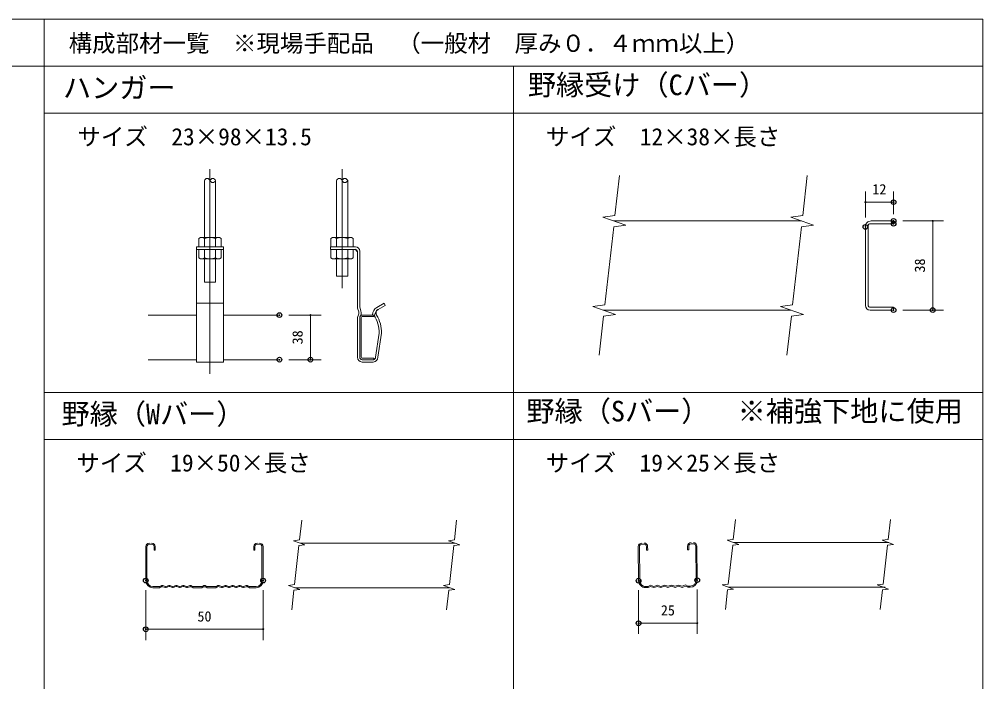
# Model space of a CAD drawing. Units: millimetres, scale not verified. Extents: x -869 to 897, y -284 to 297.
# Drawn here: x -275.8 to -70.5, y 141.8 to 282.9 of the extents above; entities that cross this region are included whole.
import ezdxf
from ezdxf.enums import TextEntityAlignment as Align

# ---------------------------------------------------------------- set-up
doc = ezdxf.new("R2010")
doc.units = ezdxf.units.MM
doc.header["$LTSCALE"] = 2
doc.header["$PDMODE"] = 32
doc.header["$PDSIZE"] = 1
doc.linetypes.add('USER1', pattern=[50.8, 31.75, -6.35, 6.35, -6.35])
doc.layers.add('0-0_0', color=7, linetype='Continuous', lineweight=18)
doc.layers.add('1-D_S_図枠', color=7, linetype='Continuous', lineweight=18)
doc.layers.add('0-6_DEFPOINTS', color=7, linetype='Continuous')
doc.styles.add('ＭＳ ゴシック', font='')
doc.styles.get('ＭＳ ゴシック').set_extended_font_data('MS Gothic')

# ---------------------------------------------------------------- blocks, each defined once
blk = doc.blocks.new('_DOTSMALL')
at = {"layer": '0-0_0'}
blk.add_line((0.062, 0), (-0.062, 0), dxfattribs=at)
blk.add_circle((0, 0), 0.0625, dxfattribs=at)
blk = doc.blocks.new('D43')
at = {"layer": '0-0_0'}
for p, q in [((6879.134, 1514.531), (6886.025, 1514.531)), ((6883.739, 1514.531), (6883.739, 1505.031)), ((6879.134, 1505.031), (6886.025, 1505.031))]:
    blk.add_line(p, q, dxfattribs=at)
at = {"layer": '0-6_DEFPOINTS'}
for p in [(6877.134, 1514.531), (6877.134, 1505.031), (6883.739, 1505.031)]:
    blk.add_point(p, dxfattribs=at)
at = {"layer": '0-0_0', "xscale": 1.856, "yscale": 1.856}
for p, rotation in [((6883.739, 1514.531), 90), ((6883.739, 1505.031), 270)]:
    blk.add_blockref('_DOTSMALL', p, dxfattribs=dict(at, rotation=rotation))
at = {"layer": '0-0_0', "style": 'ＭＳ ゴシック'}
blk.add_text('38', height=2.199, rotation=90, dxfattribs=at).set_placement((6882.739, 1508.281), align=Align.BOTTOM_LEFT)
blk = doc.blocks.new('D44')
at = {"layer": '0-0_0'}
for p, q in [((7009.973, 1534.588), (7018.618, 1534.588)), ((7016.332, 1534.588), (7016.332, 1515.588)), ((7009.97, 1515.588), (7018.618, 1515.588))]:
    blk.add_line(p, q, dxfattribs=at)
at = {"layer": '0-6_DEFPOINTS'}
for p in [(7007.973, 1534.588), (7007.97, 1515.588), (7016.332, 1515.588)]:
    blk.add_point(p, dxfattribs=at)
at = {"layer": '0-0_0', "xscale": 1.856, "yscale": 1.856}
for p, rotation in [((7016.332, 1534.588), 90), ((7016.332, 1515.588), 270)]:
    blk.add_blockref('_DOTSMALL', p, dxfattribs=dict(at, rotation=rotation))
at = {"layer": '0-0_0', "style": 'ＭＳ ゴシック'}
blk.add_text('38', height=2.199, rotation=90, dxfattribs=at).set_placement((7015.332, 1523.588), align=Align.BOTTOM_LEFT)
blk = doc.blocks.new('D45')
at = {"layer": '0-0_0'}
for p, q in [((7001.971, 1535.295), (7001.971, 1540.863)), ((7007.97, 1535.988), (7007.97, 1540.863)), ((7001.971, 1538.577), (7007.97, 1538.577))]:
    blk.add_line(p, q, dxfattribs=at)
at = {"layer": '0-6_DEFPOINTS'}
for p in [(7007.97, 1538.577), (7007.97, 1533.988), (7001.971, 1533.295)]:
    blk.add_point(p, dxfattribs=at)
at = {"layer": '0-0_0', "xscale": 1.856, "yscale": 1.856, "rotation": 180}
blk.add_blockref('_DOTSMALL', (7001.971, 1538.577), dxfattribs=at)
at = {"layer": '0-0_0', "xscale": 1.856, "yscale": 1.856}
blk.add_blockref('_DOTSMALL', (7007.97, 1538.577), dxfattribs=at)
at = {"layer": '0-0_0', "style": 'ＭＳ ゴシック'}
blk.add_text('12', height=2.199, dxfattribs=at).set_placement((7003.47, 1539.577), align=Align.BOTTOM_LEFT)
blk = doc.blocks.new('D46')
at = {"layer": '0-0_0'}
for p, q in [((6848.659, 1455.966), (6848.659, 1445.312)), ((6873.659, 1455.966), (6873.659, 1445.312)), ((6873.659, 1447.598), (6848.659, 1447.598))]:
    blk.add_line(p, q, dxfattribs=at)
at = {"layer": '0-6_DEFPOINTS'}
for p in [(6848.659, 1457.966), (6873.659, 1457.966), (6848.659, 1447.598)]:
    blk.add_point(p, dxfattribs=at)
at = {"layer": '0-0_0', "xscale": 1.856, "yscale": 1.856, "rotation": 180}
blk.add_blockref('_DOTSMALL', (6848.659, 1447.598), dxfattribs=at)
at = {"layer": '0-0_0', "xscale": 1.856, "yscale": 1.856}
blk.add_blockref('_DOTSMALL', (6873.659, 1447.598), dxfattribs=at)
at = {"layer": '0-0_0', "style": 'ＭＳ ゴシック'}
blk.add_text('50', height=2.199, dxfattribs=at).set_placement((6859.659, 1448.598), align=Align.BOTTOM_LEFT)
blk = doc.blocks.new('D47')
at = {"layer": '0-0_0'}
for p, q in [((6953.651, 1455.96), (6953.651, 1446.609)), ((6966.151, 1456.069), (6966.151, 1446.609)), ((6966.151, 1448.895), (6953.651, 1448.895))]:
    blk.add_line(p, q, dxfattribs=at)
at = {"layer": '0-6_DEFPOINTS'}
for p in [(6953.651, 1457.96), (6966.151, 1458.069), (6953.651, 1448.895)]:
    blk.add_point(p, dxfattribs=at)
at = {"layer": '0-0_0', "xscale": 1.856, "yscale": 1.856, "rotation": 180}
blk.add_blockref('_DOTSMALL', (6953.651, 1448.895), dxfattribs=at)
at = {"layer": '0-0_0', "xscale": 1.856, "yscale": 1.856}
blk.add_blockref('_DOTSMALL', (6966.151, 1448.895), dxfattribs=at)
at = {"layer": '0-0_0', "style": 'ＭＳ ゴシック'}
blk.add_text('25', height=2.199, dxfattribs=at).set_placement((6958.401, 1449.895), align=Align.BOTTOM_LEFT)

msp = doc.modelspace()

# ---------------------------------------------------------------- linework, layer by layer
at = {"layer": '0-0_0', "color": 3}
for p, q in [((-869.079, 282.9), (-70.519, 282.9)), ((-236.363, 248.556), (-236.363, 236.401)), ((-233.988, 248.556), (-233.988, 236.401)), ((-208.204, 248.556), (-208.204, 236.401)), ((-205.829, 248.549), (-205.829, 236.401)), ((-238.051, 234.401), (-232.301, 234.401)), ((-232.301, 234.401), (-232.301, 209.901)), ((-209.516, 234.401), (-209.516, 233.901)), ((-204.141, 234.401), (-209.516, 234.401)), ((-238.051, 233.901), (-232.301, 233.901)), ((-204.141, 233.901), (-209.516, 233.901)), ((-203.766, 221.761), (-203.766, 233.526)), ((-203.266, 221.651), (-203.266, 233.526)), ((-236.363, 226.901), (-236.363, 231.901)), ((-233.988, 231.901), (-233.988, 226.901)), ((-208.204, 231.901), (-208.204, 228.151)), ((-205.829, 228.151), (-205.829, 231.901)), ((-208.204, 228.151), (-205.829, 228.151)), ((-233.988, 226.901), (-236.363, 226.901)), ((-232.301, 222.401), (-238.051, 222.401)), ((-198.066, 222.401), (-199.646, 221.489)), ((-197.816, 221.968), (-199.343, 221.087)), ((-198.066, 222.401), (-197.816, 221.968)), ((-248.35, 219.901), (-238.051, 219.901)), ((-220.365, 219.901), (-232.301, 219.901)), ((-203.713, 221.402), (-203.478, 220.617)), ((-203.713, 219.401), (-203.478, 220.186)), ((-203.266, 221.651), (-202.999, 220.761)), ((-203.177, 219.601), (-202.982, 220.103)), ((-200.266, 219.901), (-202.641, 219.901)), ((-200.521, 219.974), (-200.521, 219.901)), ((-200.021, 219.901), (-200.521, 219.901)), ((-200.266, 219.901), (-200.266, 219.601)), ((-200.021, 219.974), (-200.021, 219.901)), ((-199.67, 219.901), (-199.664, 219.891)), ((-203.766, 219.042), (-203.766, 210.901)), ((-203.266, 219.277), (-203.266, 210.901)), ((-202.966, 219.376), (-202.966, 210.926)), ((-202.741, 219.601), (-200.266, 219.601)), ((-199.891, 210.901), (-199.091, 216.026)), ((-199.391, 210.901), (-198.591, 216.026)), ((-248.35, 210.401), (-238.051, 210.401)), ((-220.365, 210.401), (-232.301, 210.401)), ((-202.766, 210.401), (-200.391, 210.401)), ((-202.766, 209.901), (-200.391, 209.901)), ((-200.266, 210.701), (-202.741, 210.701)), ((-200.266, 210.401), (-202.641, 210.401)), ((-200.266, 210.401), (-200.266, 210.701)), ((-120.736, 171.432), (-91.307, 171.432)), ((-120.736, 161.921), (-91.307, 161.921))]:
    msp.add_line(p, q, dxfattribs=at)
at = {"layer": '0-0_0'}
for p, q in [((-313.639, 282.9), (-70.519, 282.9)), ((-270.519, 282.9), (-270.519, -5)), ((-214.519, 282.9), (-70.519, 282.9)), ((-270.519, 272.9), (-70.519, 272.9)), ((-214.519, 272.9), (-70.519, 272.9)), ((-170.519, 272.9), (-170.519, -5.003)), ((-270.519, 262.9), (-70.519, 262.9)), ((-70.519, 262.257), (-70.519, -25.643)), ((-70.519, 262.257), (-70.519, -25.643)), ((-108.879, 241.096), (-107.922, 249.6)), ((-111.43, 240.779), (-108.879, 241.096)), ((-106.596, 239.027), (-111.43, 240.779)), ((-151.021, 222.058), (-149.147, 238.711)), ((-111.021, 222.058), (-109.147, 238.711)), ((-109.147, 238.711), (-106.596, 239.027)), ((-95.529, 238.665), (-95.529, 221.958)), ((-94.93, 222.008), (-94.93, 238.908)), ((-94.48, 239.358), (-89.53, 239.358)), ((-89.526, 239.958), (-94.28, 239.958)), ((-89.526, 239.358), (-89.526, 239.958)), ((-153.573, 221.742), (-151.021, 222.058)), ((-148.738, 219.99), (-153.573, 221.742)), ((-152.227, 211.347), (-151.29, 219.673)), ((-151.29, 219.673), (-148.738, 219.99)), ((-112.227, 211.347), (-111.29, 219.673)), ((-94.53, 220.958), (-89.53, 220.958)), ((-89.53, 221.558), (-94.48, 221.558)), ((-89.53, 221.558), (-89.53, 220.958)), ((-270.519, 203.425), (-70.519, 203.425)), ((-270.519, 193.425), (-70.519, 193.425)), ((-183.098, 171.999), (-182.62, 176.251)), ((-123.662, 172.095), (-123.183, 176.347)), ((-217.155, 162.48), (-216.218, 170.806)), ((-215.966, 171.336), (-182.981, 171.336)), ((-184.374, 171.841), (-183.098, 171.999)), ((-181.957, 170.965), (-184.374, 171.841)), ((-184.169, 162.48), (-183.232, 170.806)), ((-183.232, 170.806), (-181.957, 170.965)), ((-124.937, 171.937), (-123.662, 172.095)), ((-122.52, 171.061), (-124.937, 171.937)), ((-124.733, 162.576), (-123.796, 170.902)), ((-123.796, 170.902), (-122.52, 171.061)), ((-123.545, 171.432), (-90.559, 171.432)), ((-91.748, 162.576), (-90.811, 170.902)), ((-218.43, 162.322), (-217.155, 162.48)), ((-216.013, 161.446), (-218.43, 162.322)), ((-185.445, 162.322), (-184.169, 162.48)), ((-183.028, 161.446), (-185.445, 162.322)), ((-126.009, 162.418), (-124.733, 162.576)), ((-123.591, 161.542), (-126.009, 162.418)), ((-217.757, 157.125), (-217.289, 161.288)), ((-217.289, 161.288), (-216.013, 161.446)), ((-217.089, 161.836), (-184.104, 161.836)), ((-184.772, 157.125), (-184.304, 161.288)), ((-184.304, 161.288), (-183.028, 161.446)), ((-125.336, 157.221), (-124.867, 161.384)), ((-124.867, 161.384), (-123.591, 161.542)), ((-124.668, 161.932), (-91.682, 161.932)), ((-92.35, 157.221), (-91.882, 161.384))]:
    msp.add_line(p, q, dxfattribs=at)
at = {"layer": '0-0_0', "color": 2, "linetype": 'USER1'}
for p, q in [((-235.176, 250.972), (-235.176, 207.401)), ((-207.016, 250.972), (-207.016, 225.651))]:
    msp.add_line(p, q, dxfattribs=at)
at = {"layer": '0-0_0', "color": 2}
for p, q in [((-149.165, 239.958), (-115.409, 239.958)), ((-109.165, 239.958), (-115.409, 239.958)), ((-237.198, 236.401), (-237.551, 236.198)), ((-237.551, 236.198), (-237.551, 234.401)), ((-233.154, 236.401), (-237.198, 236.401)), ((-236.363, 236.198), (-236.363, 234.401)), ((-233.988, 234.401), (-233.988, 236.198)), ((-232.801, 236.198), (-233.154, 236.401)), ((-232.801, 236.198), (-232.801, 234.401)), ((-209.391, 236.198), (-209.038, 236.401)), ((-209.391, 236.198), (-209.391, 234.401)), ((-209.038, 236.401), (-204.994, 236.401)), ((-208.204, 234.401), (-208.204, 236.198)), ((-205.829, 236.198), (-205.829, 234.401)), ((-204.994, 236.401), (-204.641, 236.198)), ((-204.641, 236.198), (-204.641, 234.401)), ((-237.551, 232.105), (-237.551, 233.901)), ((-237.198, 231.901), (-237.551, 232.105)), ((-236.363, 232.105), (-236.363, 233.901)), ((-233.988, 233.901), (-233.988, 232.105)), ((-232.801, 232.105), (-233.154, 231.901)), ((-232.801, 232.105), (-232.801, 233.901)), ((-209.391, 232.105), (-209.391, 233.901)), ((-209.391, 232.105), (-209.038, 231.901)), ((-208.204, 233.901), (-208.204, 232.105)), ((-205.829, 232.105), (-205.829, 233.901)), ((-204.994, 231.901), (-204.641, 232.105)), ((-204.641, 232.105), (-204.641, 233.901)), ((-233.154, 231.901), (-237.198, 231.901)), ((-209.038, 231.901), (-204.994, 231.901)), ((-117.909, 220.958), (-151.411, 220.958)), ((-117.909, 220.958), (-111.411, 220.958)), ((-248.84, 163.336), (-248.84, 170.586)), ((-248.59, 163.336), (-248.59, 170.586)), ((-248.09, 171.086), (-247.59, 171.086)), ((-224.59, 171.086), (-225.09, 171.086)), ((-224.09, 163.336), (-224.09, 170.586)), ((-223.84, 163.336), (-223.84, 170.586)), ((-143.848, 163.33), (-143.912, 170.58)), ((-143.598, 163.332), (-143.662, 170.582)), ((-143.166, 171.086), (-142.666, 171.09)), ((-142.162, 170.595), (-142.155, 169.845)), ((-141.905, 169.847), (-141.912, 170.597)), ((-133.406, 169.921), (-133.412, 170.671)), ((-133.162, 170.673), (-133.156, 169.923)), ((-132.166, 171.182), (-132.666, 171.178)), ((-131.599, 163.437), (-131.662, 170.686)), ((-131.349, 163.439), (-131.412, 170.689)), ((-142.155, 169.845), (-141.905, 169.847)), ((-133.156, 169.923), (-133.406, 169.921)), ((-245.768, 162.118), (-245.442, 162.281)), ((-245.213, 162.297), (-244.676, 162.118)), ((-244.486, 162.118), (-243.926, 162.305)), ((-243.736, 162.305), (-243.176, 162.118)), ((-242.986, 162.118), (-242.426, 162.305)), ((-242.236, 162.305), (-241.676, 162.118)), ((-241.486, 162.118), (-240.926, 162.305)), ((-240.736, 162.305), (-240.176, 162.118)), ((-239.986, 162.118), (-239.449, 162.297)), ((-239.22, 162.281), (-238.894, 162.118)), ((-236.777, 162.118), (-236.474, 162.269)), ((-235.903, 162.118), (-236.206, 162.269)), ((-233.46, 162.281), (-233.786, 162.118)), ((-232.694, 162.118), (-233.231, 162.297)), ((-231.944, 162.305), (-232.504, 162.118)), ((-231.194, 162.118), (-231.754, 162.305)), ((-230.444, 162.305), (-231.004, 162.118)), ((-229.694, 162.118), (-230.254, 162.305)), ((-228.944, 162.305), (-229.504, 162.118)), ((-228.194, 162.118), (-228.754, 162.305)), ((-227.467, 162.297), (-228.004, 162.118)), ((-226.912, 162.118), (-227.238, 162.281)), ((-141.838, 162.097), (-141.34, 162.352)), ((-141.34, 162.352), (-140.588, 162.108)), ((-140.588, 162.108), (-139.84, 162.365)), ((-139.84, 162.365), (-139.088, 162.121)), ((-139.088, 162.121), (-138.34, 162.378)), ((-138.34, 162.378), (-137.588, 162.134)), ((-136.84, 162.391), (-137.588, 162.134)), ((-136.088, 162.147), (-136.84, 162.391)), ((-135.34, 162.404), (-136.088, 162.147)), ((-134.588, 162.161), (-135.34, 162.404)), ((-133.84, 162.417), (-134.588, 162.161)), ((-133.338, 162.171), (-133.84, 162.417)), ((-132.838, 162.176), (-133.338, 162.171)), ((-247.34, 162.086), (-245.902, 162.086)), ((-247.34, 161.836), (-245.87, 161.836)), ((-245.768, 161.868), (-245.442, 162.031)), ((-245.213, 162.047), (-244.676, 161.868)), ((-244.486, 161.868), (-243.926, 162.055)), ((-243.736, 162.055), (-243.176, 161.868)), ((-242.986, 161.868), (-242.426, 162.055)), ((-242.236, 162.055), (-241.676, 161.868)), ((-241.486, 161.868), (-240.926, 162.055)), ((-240.736, 162.055), (-240.176, 161.868)), ((-239.986, 161.868), (-239.449, 162.047)), ((-239.22, 162.031), (-238.894, 161.868)), ((-238.76, 162.086), (-236.911, 162.086)), ((-238.76, 161.836), (-236.911, 161.836)), ((-236.777, 161.868), (-236.474, 162.019)), ((-235.903, 161.868), (-236.206, 162.019)), ((-233.92, 162.086), (-235.769, 162.086)), ((-233.92, 161.836), (-235.769, 161.836)), ((-233.46, 162.031), (-233.786, 161.868)), ((-232.694, 161.868), (-233.231, 162.047)), ((-231.944, 162.055), (-232.504, 161.868)), ((-231.194, 161.868), (-231.754, 162.055)), ((-230.444, 162.055), (-231.004, 161.868)), ((-229.694, 161.868), (-230.254, 162.055)), ((-228.944, 162.055), (-229.504, 161.868)), ((-228.194, 161.868), (-228.754, 162.055)), ((-227.467, 162.047), (-228.005, 161.868)), ((-226.912, 161.868), (-227.238, 162.031)), ((-225.34, 161.836), (-226.81, 161.836)), ((-225.34, 162.086), (-226.778, 162.086)), ((-142.338, 162.093), (-141.838, 162.097)), ((-142.335, 161.843), (-141.835, 161.847)), ((-141.835, 161.847), (-141.338, 162.102)), ((-141.338, 162.102), (-140.585, 161.858)), ((-140.585, 161.858), (-139.838, 162.115)), ((-139.838, 162.115), (-139.085, 161.871)), ((-139.085, 161.871), (-138.338, 162.128)), ((-138.338, 162.128), (-137.586, 161.884)), ((-136.838, 162.141), (-137.586, 161.884)), ((-136.086, 161.897), (-136.838, 162.141)), ((-135.338, 162.154), (-136.086, 161.897)), ((-134.586, 161.911), (-135.338, 162.154)), ((-133.838, 162.167), (-134.586, 161.911)), ((-133.336, 161.921), (-133.838, 162.167)), ((-132.836, 161.926), (-133.336, 161.921))]:
    msp.add_line(p, q, dxfattribs=at)
at = {"layer": '0-0_0'}
for points in [[(-149.147, 238.711), (-146.596, 239.027), (-151.43, 240.779), (-148.879, 241.096), (-147.922, 249.6)], [(-111.29, 219.673), (-108.738, 219.99), (-113.573, 221.742), (-111.021, 222.058)], [(-216.218, 170.806), (-214.942, 170.965), (-217.359, 171.841), (-216.083, 171.999), (-215.605, 176.251)], [(-90.811, 170.902), (-89.535, 171.061), (-91.952, 171.937), (-90.676, 172.095), (-90.198, 176.347)], [(-91.882, 161.384), (-90.606, 161.542), (-93.023, 162.418), (-91.748, 162.576)]]:
    msp.add_lwpolyline(points, dxfattribs=at)
at = {"layer": '0-0_0', "color": 3}
msp.add_lwpolyline([(-232.301, 209.901), (-238.051, 209.901), (-238.051, 234.401)], dxfattribs=at)
at = {"layer": '0-0_0', "color": 2}
for points in [[(-247.09, 170.586), (-247.09, 169.836), (-246.84, 169.836), (-246.84, 170.586)], [(-225.59, 170.586), (-225.59, 169.836), (-225.84, 169.836), (-225.84, 170.586)]]:
    msp.add_lwpolyline(points, dxfattribs=at)
at = {"layer": '0-0_0', "color": 3}
for centre, radius, start, end in [((-235.771, 248.359), 0.627, 18.31552, 161.68444), ((-234.581, 248.359), 0.627, 18.31556, 161.68435), ((-234.581, 248.753), 0.627, 198.31613, 341.68383), ((-207.611, 248.359), 0.627, 18.31552, 161.68444), ((-206.421, 248.359), 0.627, 18.31556, 161.68435), ((-206.421, 248.753), 0.627, 198.31613, 341.68383), ((-204.141, 233.526), 0.875, 0, 90), ((-205.277, 232.391), 1.817, 33.78217, 56.21783), ((-204.141, 233.526), 0.375, 0, 90), ((-202.516, 221.761), 1.25, 180, 196.70253), ((-204.196, 220.401), 0.75, 343.29892, 16.70107), ((-202.641, 219.276), 0.625, 90, 181.97958), ((-204.196, 220.401), 1.25, 346.22027, 16.70254), ((-198.771, 219.974), 1.75, 120.00073, 180), ((-206.091, 216.026), 7, 0, 33.61288), ((-198.771, 219.974), 1.25, 120.00073, 180), ((-198.906, 220.329), 0.875, 120.00073, 209.99254), ((-206.091, 216.026), 7.5, 0, 31.10853), ((-202.516, 219.042), 1.25, 163.29747, 180), ((-202.741, 219.376), 0.225, 90, 180), ((-202.766, 210.901), 1, 180, 270), ((-202.766, 210.901), 0.5, 180, 270), ((-202.741, 210.926), 0.225, 180, 270), ((-200.391, 210.901), 0.5, 270, 0), ((-200.391, 210.901), 1, 270, 0)]:
    msp.add_arc(centre, radius, start, end, dxfattribs=at)
at = {"layer": '0-0_0'}
for centre, radius, start, end in [((-94.28, 238.708), 1.25, 90, 181.97958), ((-94.48, 238.908), 0.45, 90, 180), ((-94.53, 221.958), 1, 180, 270), ((-94.48, 222.008), 0.45, 180, 270)]:
    msp.add_arc(centre, radius, start, end, dxfattribs=at)
at = {"layer": '0-0_0', "color": 2}
for centre, radius, start, end in [((-236.936, 235.494), 0.907, 50.84205, 90), ((-235.176, 232.839), 3.562, 70.52878, 109.47122), ((-233.416, 235.494), 0.907, 90, 129.15795), ((-208.777, 235.494), 0.907, 50.84205, 90), ((-207.016, 232.839), 3.562, 70.52878, 109.47122), ((-205.256, 235.494), 0.907, 90, 129.15795), ((-236.936, 232.808), 0.907, 270, 309.15794), ((-235.176, 235.464), 3.562, 250.52878, 289.47122), ((-233.416, 232.808), 0.907, 230.84206, 270), ((-208.777, 232.808), 0.907, 270, 309.15794), ((-207.016, 235.464), 3.562, 250.52878, 289.47122), ((-205.256, 232.808), 0.907, 230.84206, 270), ((-248.09, 170.586), 0.75, 90, 180), ((-248.09, 170.586), 0.5, 90, 180), ((-247.59, 170.586), 0.75, 0, 90), ((-247.59, 170.586), 0.5, 0, 90), ((-225.09, 170.586), 0.75, 90, 180), ((-225.09, 170.586), 0.5, 90, 180), ((-224.59, 170.586), 0.75, 0, 90), ((-224.59, 170.586), 0.5, 0, 90), ((-143.162, 170.586), 0.75, 90.5, 180.5), ((-143.162, 170.586), 0.5, 90.5, 180.5), ((-142.662, 170.59), 0.75, 0.5, 90.5), ((-142.662, 170.59), 0.5, 0.5, 90.5), ((-132.662, 170.678), 0.75, 90.5, 180.5), ((-132.662, 170.678), 0.5, 90.5, 180.5), ((-132.162, 170.682), 0.75, 0.5, 90.5), ((-132.162, 170.682), 0.5, 0.5, 90.5), ((-247.34, 163.336), 1.5, 180, 270), ((-247.34, 163.336), 1.25, 180, 270), ((-245.308, 162.012), 0.3, 71.56505, 116.52235), ((-243.831, 162.02), 0.3, 71.53485, 108.46515), ((-242.331, 162.02), 0.3, 71.53485, 108.46515), ((-240.831, 162.02), 0.3, 71.53485, 108.46515), ((-239.354, 162.012), 0.3, 63.47764, 108.46515), ((-236.34, 162.001), 0.3, 63.47764, 116.52235), ((-233.326, 162.012), 0.3, 71.53485, 116.52235), ((-231.849, 162.02), 0.3, 71.53485, 108.46515), ((-230.349, 162.02), 0.3, 71.53485, 108.46515), ((-228.849, 162.02), 0.3, 71.53485, 108.46515), ((-227.372, 162.012), 0.3, 63.47764, 108.43495), ((-225.34, 163.336), 1.5, 270, 0), ((-225.34, 163.336), 1.25, 270, 0), ((-142.348, 163.343), 1.5, 180.5, 270.5), ((-142.348, 163.343), 1.25, 180.5, 270.5), ((-132.849, 163.426), 1.25, 270.5, 0.5), ((-132.849, 163.426), 1.5, 270.5, 0.5), ((-245.902, 162.386), 0.3, 270, 296.52237), ((-245.902, 162.136), 0.3, 270, 296.52237), ((-245.308, 161.762), 0.3, 71.53485, 116.52235), ((-244.581, 162.403), 0.3, 251.56505, 288.43494), ((-244.581, 162.152), 0.3, 251.62549, 288.46515), ((-243.831, 161.77), 0.3, 71.53485, 108.46515), ((-243.081, 162.402), 0.3, 251.53485, 288.46515), ((-243.081, 162.152), 0.3, 251.53485, 288.46515), ((-242.331, 161.77), 0.3, 71.53485, 108.46515), ((-241.581, 162.402), 0.3, 251.53485, 288.46515), ((-241.581, 162.152), 0.3, 251.53485, 288.46515), ((-240.831, 161.77), 0.3, 71.53485, 108.46515), ((-240.081, 162.402), 0.3, 251.53485, 288.46515), ((-240.081, 162.152), 0.3, 251.53485, 288.46515), ((-239.354, 161.762), 0.3, 63.47764, 108.46515), ((-238.76, 162.386), 0.3, 243.47765, 270), ((-238.76, 162.136), 0.3, 243.47765, 270), ((-236.911, 162.386), 0.3, 270, 296.52237), ((-236.911, 162.136), 0.3, 270, 296.52237), ((-236.34, 161.751), 0.3, 63.47764, 116.52235), ((-235.769, 162.386), 0.3, 243.47765, 270), ((-235.769, 162.136), 0.3, 243.47765, 270), ((-233.92, 162.386), 0.3, 270, 296.52237), ((-233.92, 162.136), 0.3, 270, 296.52237), ((-233.326, 161.762), 0.3, 71.53485, 116.52235), ((-232.599, 162.402), 0.3, 251.53485, 288.46515), ((-232.599, 162.152), 0.3, 251.53485, 288.46515), ((-231.849, 161.77), 0.3, 71.53485, 108.46515), ((-231.099, 162.402), 0.3, 251.53485, 288.46515), ((-231.099, 162.152), 0.3, 251.53485, 288.46515), ((-230.349, 161.77), 0.3, 71.53485, 108.46515), ((-229.599, 162.402), 0.3, 251.53485, 288.46515), ((-229.599, 162.152), 0.3, 251.53485, 288.46515), ((-228.849, 161.77), 0.3, 71.53485, 108.46515), ((-228.099, 162.403), 0.3, 251.56505, 288.43494), ((-228.099, 162.152), 0.3, 251.53485, 288.37451), ((-227.372, 161.762), 0.3, 63.47764, 108.46515), ((-226.778, 162.386), 0.3, 243.47765, 270), ((-226.778, 162.136), 0.3, 243.47765, 270)]:
    msp.add_arc(centre, radius, start, end, dxfattribs=at)
at = {"layer": '1-D_S_図枠'}
for p, q in [((-625.959, 282.9), (-214.52, 282.9)), ((-625.959, 272.9), (-214.52, 272.9))]:
    msp.add_line(p, q, dxfattribs=at)
msp.add_lwpolyline([(-869.079, 282.9), (-70.519, 282.9), (-70.519, -284.27)], dxfattribs=at)

# ---------------------------------------------------------------- block references
at = {"layer": '0-0_0'}
for name in ['D45', 'D44', 'D43', 'D46', 'D47']:
    msp.add_blockref(name, (-7097.5, -1294.63), dxfattribs=at)

# ---------------------------------------------------------------- texts
at = {"layer": '0-0_0', "style": 'ＭＳ ゴシック'}
for s, height, p in [('構成部材一覧\u3000※現場手配品\u3000（一般材\u3000厚み０．４ｍｍ以上）', 3.666, (-265.276, 274.86)), ('ハンガー', 4.399, (-266.495, 264.802)), ('野縁受け（Cバー）', 4.399, (-167.442, 265.412)), ('野縁（Wバー）', 4.399, (-266.8, 195.312)), ('野縁（Sバー）\u3000※補強下地に使用', 4.399, (-167.746, 195.922))]:
    msp.add_text(s, height=height, dxfattribs=at).set_placement(p, align=Align.BOTTOM_LEFT)
at = {"layer": '1-D_S_図枠', "style": 'ＭＳ ゴシック'}
for s, p in [('サイズ\u300023×98×13.5', (-263.403, 254.956)), ('サイズ\u300012×38×長さ', (-163.591, 254.956)), ('サイズ\u300019×50×長さ', (-263.636, 185.481)), ('サイズ\u300019×25×長さ', (-163.636, 185.481))]:
    msp.add_text(s, height=3.666, dxfattribs=at).set_placement(p, align=Align.BOTTOM_LEFT)

doc.saveas('drawing.dxf')
